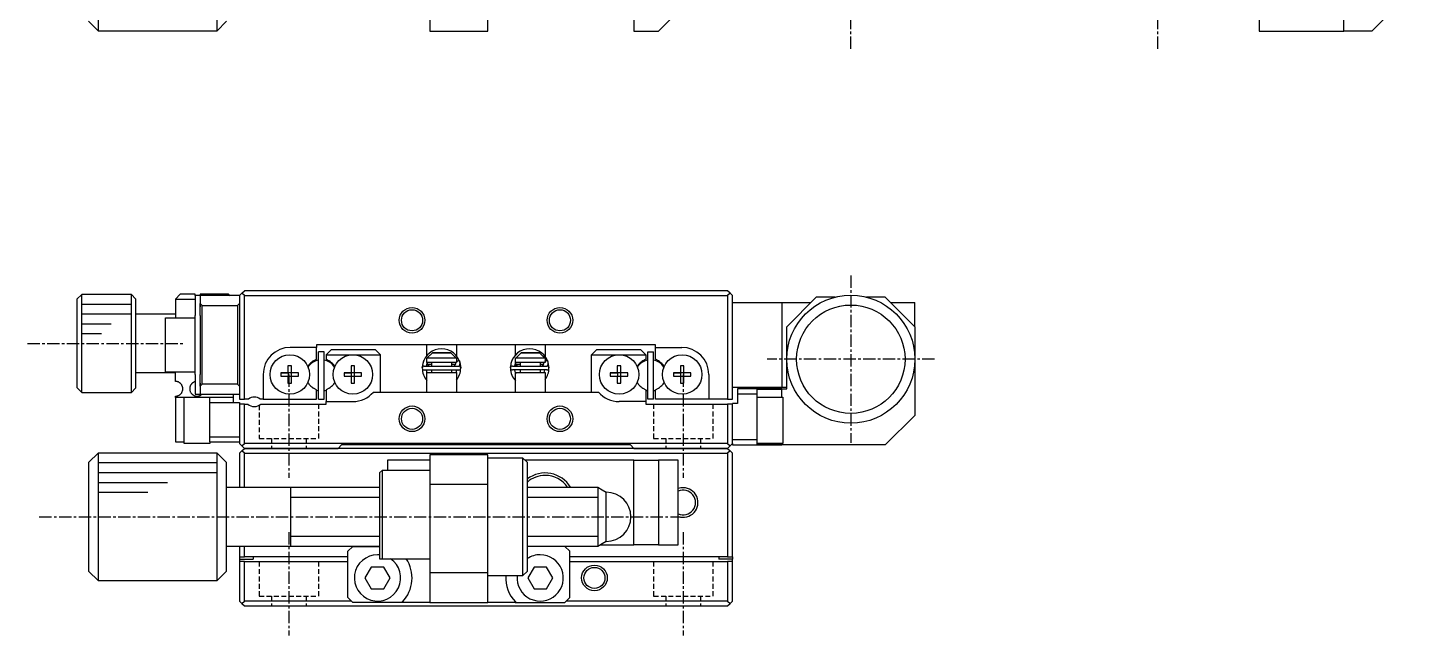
# Model space of a CAD drawing. Extents: x 10 to 365, y 10 to 229.
# Drawn here: x 225.8 to 365.1, y 44.1 to 105.9 of the extents above; entities that cross this region are included whole.
import ezdxf

# ---------------------------------------------------------------- set-up
doc = ezdxf.new("R2010")
doc.units = 0
doc.linetypes.add('CENTER', pattern=[2, 1.25, -0.25, 0.25, -0.25])
doc.linetypes.add('DASHED', pattern=[0.75, 0.5, -0.25])
doc.layers.get('0').update_dxf_attribs({"linetype": 'CONTINUOUS'})
doc.layers.add('CENTER', color=1, linetype='CENTER')

msp = doc.modelspace()

# ---------------------------------------------------------------- linework, layer by layer
at = {"color": 7, "linetype": 'CONTINUOUS'}
for p, q in [((232.97, 105.5), (232.97, 118.5)), ((244.97, 118.5), (244.97, 105.5)), ((287.27, 119), (287.27, 105.5)), ((266.57, 108.5), (266.57, 105.5)), ((272.47, 105.5), (272.47, 108.5)), ((291.77, 107.5), (289.77, 105.5)), ((350.67, 107.5), (350.67, 105.5)), ((359.27, 105.5), (359.27, 107.5)), ((365.12, 108.5), (362.12, 105.5)), ((232.97, 105.5), (231.97, 106.5)), ((245.97, 106.5), (244.97, 105.5)), ((244.97, 105.5), (232.97, 105.5)), ((266.57, 105.5), (272.47, 105.5)), ((287.27, 105.5), (289.77, 105.5)), ((350.67, 105.5), (359.27, 105.5)), ((362.12, 105.5), (359.27, 105.5)), ((231.27, 78.78), (230.77, 78.28)), ((230.77, 78.28), (230.77, 69.32)), ((231.77, 78.78), (231.27, 78.78)), ((231.27, 68.81), (231.27, 78.78)), ((231.77, 78.8), (231.77, 78.78)), ((231.77, 78.8), (236.27, 78.8)), ((236.27, 78.8), (236.27, 68.8)), ((236.27, 78.8), (236.77, 78.3)), ((236.77, 69.3), (236.77, 78.3)), ((240.77, 78.3), (241.27, 78.8)), ((240.77, 78.3), (242.77, 78.3)), ((240.77, 78.3), (240.77, 76.4)), ((242.77, 78.8), (241.27, 78.8)), ((242.77, 78.65), (242.77, 78.8)), ((243.27, 78.65), (242.77, 78.65)), ((242.77, 78.65), (242.77, 76.65)), ((246.17, 78.8), (243.27, 78.8)), ((243.27, 78.8), (243.27, 78.65)), ((247.27, 78.65), (243.27, 78.65)), ((243.27, 78.65), (243.27, 77.85)), ((246.17, 78.8), (246.32, 78.65)), ((247.52, 78.9), (247.27, 78.65)), ((247.27, 78.65), (247.27, 68.15)), ((247.52, 78.9), (247.77, 79.15)), ((247.77, 78.65), (247.52, 78.9)), ((296.77, 79.15), (247.77, 79.15)), ((247.77, 68.15), (247.77, 78.65)), ((247.77, 78.65), (296.77, 78.65)), ((297.02, 78.9), (296.77, 79.15)), ((297.02, 78.9), (296.77, 78.65)), ((296.77, 78.65), (296.77, 68.15)), ((297.27, 78.65), (297.02, 78.9)), ((297.27, 68.15), (297.27, 78.65)), ((302.77, 75.5), (305.77, 78.5)), ((307.67, 78.5), (305.77, 78.5)), ((312.77, 78.5), (310.87, 78.5)), ((312.77, 78.5), (315.77, 75.5)), ((236.77, 76.8), (240.77, 76.8)), ((242.77, 70.65), (242.77, 76.65)), ((243.47, 77.65), (243.27, 77.85)), ((243.27, 77.85), (243.27, 77.52)), ((243.27, 77.52), (243.27, 77.85)), ((243.27, 76.65), (243.27, 77.52)), ((243.27, 76.65), (243.27, 70.65)), ((243.47, 77.65), (247.07, 77.65)), ((243.47, 69.65), (243.47, 77.65)), ((247.27, 77.85), (247.07, 77.65)), ((247.07, 77.65), (247.07, 69.65)), ((297.27, 77.95), (302.27, 77.95)), ((302.27, 77.95), (302.27, 69.35)), ((302.27, 77.95), (305.22, 77.95)), ((313.32, 77.95), (315.77, 77.95)), ((315.77, 75.5), (315.77, 77.95)), ((239.77, 70.9), (239.77, 76.4)), ((239.77, 76.4), (242.77, 76.4)), ((302.77, 72.2), (302.77, 75.5)), ((315.77, 75.5), (315.77, 72.2)), ((255.07, 73.4), (252.42, 73.4)), ((255.07, 73.65), (255.07, 73.4)), ((257.27, 73.65), (255.07, 73.65)), ((255.07, 72.19), (255.07, 73.4)), ((255.27, 68.15), (255.27, 72.95)), ((255.87, 72.95), (255.27, 72.95)), ((255.87, 68.15), (255.87, 72.95)), ((256.57, 73.15), (256.07, 72.65)), ((256.07, 72.65), (258.77, 72.65)), ((256.07, 72.65), (256.07, 72.19)), ((261.07, 73.15), (256.57, 73.15)), ((289.47, 73.65), (257.27, 73.65)), ((258.77, 72.65), (261.57, 72.65)), ((261.57, 72.65), (261.07, 73.15)), ((261.57, 68.85), (261.57, 72.65)), ((266.27, 72.55), (266.27, 73.65)), ((266.27, 72.55), (266.27, 72.55)), ((266.27, 72.55), (266.27, 72.55)), ((266.85, 72.85), (266.32, 72.35)), ((268.69, 72.85), (266.85, 72.85)), ((266.85, 72.85), (268.69, 72.85)), ((269.22, 72.35), (268.69, 72.85)), ((269.27, 73.65), (269.27, 72.53)), ((275.27, 72.63), (275.27, 73.65)), ((275.85, 72.85), (275.32, 72.35)), ((277.69, 72.85), (275.85, 72.85)), ((275.85, 72.85), (277.69, 72.85)), ((278.22, 72.35), (277.69, 72.85)), ((278.27, 73.65), (278.27, 72.47)), ((278.27, 72.47), (278.27, 72.47)), ((278.27, 72.47), (278.27, 72.47)), ((283.47, 73.15), (282.97, 72.65)), ((282.97, 72.65), (285.77, 72.65)), ((282.97, 68.85), (282.97, 72.65)), ((287.97, 73.15), (283.47, 73.15)), ((285.77, 72.65), (288.47, 72.65)), ((288.47, 72.65), (287.97, 73.15)), ((288.47, 72.65), (288.47, 72.19)), ((288.67, 68.15), (288.67, 72.95)), ((288.67, 72.95), (289.27, 72.95)), ((289.27, 68.15), (289.27, 72.95)), ((289.47, 73.4), (289.47, 73.65)), ((289.47, 73.4), (292.12, 73.4)), ((289.47, 72.19), (289.47, 73.4)), ((252.55, 71.53), (252.19, 71.53)), ((252.19, 71.53), (252.19, 70.83)), ((252.55, 70.83), (252.55, 71.53)), ((254.78, 72.02), (255.07, 72.19)), ((256.07, 72.19), (256.36, 72.02)), ((258.95, 71.53), (258.59, 71.53)), ((258.59, 71.53), (258.59, 70.83)), ((258.95, 70.83), (258.95, 71.53)), ((265.81, 71.32), (265.82, 71.42)), ((265.95, 72.01), (265.97, 72.07)), ((265.97, 72.07), (265.97, 72.08)), ((266.01, 71.5), (269.51, 71.5)), ((269.51, 71.1), (266.01, 71.1)), ((266.31, 71.85), (266.22, 71.5)), ((266.22, 71.1), (266.28, 70.85)), ((266.27, 72.35), (266.32, 72.35)), ((266.27, 71.85), (266.27, 72.35)), ((269.27, 71.85), (266.27, 71.85)), ((266.32, 71.82), (266.31, 71.81)), ((266.31, 71.81), (266.31, 71.79)), ((266.31, 71.79), (266.31, 71.78)), ((266.31, 71.78), (266.32, 71.76)), ((266.32, 72.35), (269.22, 72.35)), ((266.32, 71.85), (266.32, 71.84)), ((266.32, 71.84), (266.32, 71.82)), ((266.32, 71.76), (266.32, 71.75)), ((266.32, 71.75), (266.32, 71.74)), ((266.32, 71.74), (266.32, 71.72)), ((266.32, 71.72), (266.33, 71.71)), ((266.33, 71.71), (266.33, 71.69)), ((266.33, 71.69), (266.34, 71.68)), ((266.34, 71.68), (266.34, 71.67)), ((266.34, 71.67), (266.35, 71.65)), ((266.77, 71.65), (266.35, 71.65)), ((266.35, 71.65), (266.36, 71.64)), ((266.36, 71.64), (266.37, 71.63)), ((266.37, 71.63), (266.38, 71.62)), ((266.38, 71.62), (266.39, 71.6)), ((266.39, 71.6), (266.4, 71.59)), ((266.4, 71.59), (266.41, 71.58)), ((266.41, 71.58), (266.42, 71.57)), ((266.42, 71.57), (266.43, 71.56)), ((266.43, 71.56), (266.44, 71.55)), ((266.44, 71.55), (266.45, 71.55)), ((266.45, 71.55), (266.47, 71.54)), ((266.47, 71.54), (266.48, 71.53)), ((266.48, 71.53), (266.49, 71.53)), ((266.49, 71.53), (266.51, 71.52)), ((266.51, 71.52), (266.52, 71.52)), ((266.52, 71.52), (266.53, 71.51)), ((266.53, 71.51), (266.55, 71.51)), ((266.55, 71.51), (266.56, 71.5)), ((266.56, 71.5), (266.58, 71.5)), ((266.58, 71.5), (266.59, 71.5)), ((266.59, 71.5), (266.61, 71.5)), ((266.61, 71.5), (266.61, 71.5)), ((266.77, 71.5), (266.77, 71.85)), ((266.77, 70.85), (266.77, 71.1)), ((268.77, 71.85), (268.77, 71.5)), ((269.17, 71.65), (268.77, 71.65)), ((268.77, 71.1), (268.77, 70.85)), ((268.91, 71.5), (268.92, 71.5)), ((268.92, 71.5), (268.94, 71.5)), ((268.94, 71.5), (268.95, 71.5)), ((268.95, 71.5), (268.97, 71.51)), ((268.97, 71.51), (268.98, 71.51)), ((268.98, 71.51), (269, 71.51)), ((269, 71.51), (269.01, 71.52)), ((269.01, 71.52), (269.03, 71.52)), ((269.03, 71.52), (269.04, 71.53)), ((269.04, 71.53), (269.05, 71.54)), ((269.05, 71.54), (269.06, 71.54)), ((269.06, 71.54), (269.08, 71.55)), ((269.08, 71.55), (269.09, 71.56)), ((269.09, 71.56), (269.1, 71.57)), ((269.1, 71.57), (269.11, 71.58)), ((269.11, 71.58), (269.12, 71.59)), ((269.12, 71.59), (269.13, 71.6)), ((269.13, 71.6), (269.14, 71.61)), ((269.14, 71.61), (269.15, 71.62)), ((269.15, 71.62), (269.16, 71.63)), ((269.16, 71.63), (269.17, 71.65)), ((269.17, 71.65), (269.18, 71.66)), ((269.18, 71.67), (269.19, 71.68)), ((269.18, 71.66), (269.18, 71.67)), ((269.19, 71.7), (269.2, 71.71)), ((269.19, 71.68), (269.19, 71.7)), ((269.2, 71.73), (269.21, 71.74)), ((269.2, 71.71), (269.2, 71.73)), ((269.21, 71.84), (269.21, 71.85)), ((269.21, 71.83), (269.21, 71.84)), ((269.21, 71.82), (269.21, 71.83)), ((269.21, 71.8), (269.21, 71.82)), ((269.21, 71.79), (269.21, 71.8)), ((269.21, 71.77), (269.21, 71.79)), ((269.21, 71.76), (269.21, 71.77)), ((269.21, 71.74), (269.21, 71.76)), ((269.22, 72.35), (269.27, 72.35)), ((269.25, 70.85), (269.3, 71.1)), ((269.27, 72.35), (269.27, 71.85)), ((269.32, 72.01), (269.27, 71.98)), ((269.27, 71.97), (269.28, 71.98)), ((269.28, 71.98), (269.3, 71.98)), ((269.3, 71.98), (269.31, 71.99)), ((269.31, 71.99), (269.32, 72)), ((269.55, 72.08), (269.32, 72.01)), ((269.32, 72), (269.34, 72)), ((269.34, 72), (269.35, 72.01)), ((269.35, 72.01), (269.37, 72.01)), ((269.37, 72.01), (269.38, 72.02)), ((269.38, 72.02), (269.39, 72.03)), ((269.39, 72.03), (269.41, 72.03)), ((269.41, 72.03), (269.42, 72.04)), ((269.42, 72.04), (269.44, 72.04)), ((269.44, 72.04), (269.45, 72.05)), ((269.45, 72.05), (269.46, 72.05)), ((269.46, 72.05), (269.48, 72.06)), ((269.48, 72.06), (269.49, 72.06)), ((269.49, 72.06), (269.5, 72.06)), ((269.5, 72.06), (269.51, 72.07)), ((269.51, 72.07), (269.52, 72.07)), ((269.52, 72.07), (269.53, 72.07)), ((269.53, 72.07), (269.53, 72.07)), ((269.53, 72.07), (269.54, 72.07)), ((269.54, 72.07), (269.54, 72.07)), ((269.54, 72.07), (269.55, 72.07)), ((269.56, 71.53), (269.54, 71.5)), ((269.54, 71.5), (269.54, 71.5)), ((269.55, 72.07), (269.55, 72.07)), ((269.55, 72.07), (269.56, 72.07)), ((269.56, 72.07), (269.57, 72.04)), ((269.57, 71.56), (269.56, 71.53)), ((269.57, 72.04), (269.58, 72)), ((269.58, 71.6), (269.57, 71.56)), ((269.58, 72.02), (269.71, 71.33)), ((269.58, 72), (269.59, 71.97)), ((269.59, 71.63), (269.58, 71.6)), ((269.59, 71.97), (269.6, 71.94)), ((269.6, 71.66), (269.59, 71.63)), ((269.6, 71.94), (269.6, 71.9)), ((269.6, 71.9), (269.61, 71.87)), ((269.61, 71.73), (269.6, 71.7)), ((269.6, 71.7), (269.6, 71.66)), ((269.61, 71.87), (269.61, 71.84)), ((269.61, 71.84), (269.61, 71.8)), ((269.61, 71.8), (269.61, 71.77)), ((269.61, 71.77), (269.61, 71.73)), ((274.76, 71.33), (274.76, 71.43)), ((274.89, 72.03), (274.91, 72.08)), ((274.91, 72.08), (274.94, 72.13)), ((274.95, 71.51), (278.45, 71.51)), ((278.45, 71.11), (274.95, 71.11)), ((275.25, 71.85), (275.17, 71.51)), ((275.17, 71.11), (275.23, 70.82)), ((275.27, 71.9), (275.25, 71.85)), ((275.27, 71.9), (275.26, 71.85)), ((275.26, 71.85), (275.26, 71.83)), ((275.26, 71.83), (275.26, 71.82)), ((275.26, 71.82), (275.26, 71.8)), ((275.26, 71.8), (275.26, 71.79)), ((275.26, 71.79), (275.26, 71.78)), ((275.26, 71.78), (275.26, 71.76)), ((275.26, 71.76), (275.26, 71.75)), ((275.26, 71.75), (275.27, 71.73)), ((275.27, 72.35), (275.32, 72.35)), ((275.27, 71.85), (275.27, 72.35)), ((278.27, 71.85), (275.27, 71.85)), ((275.27, 71.72), (275.27, 71.85)), ((275.27, 71.73), (275.27, 71.72)), ((275.27, 71.72), (275.27, 71.7)), ((275.27, 71.7), (275.28, 71.69)), ((275.28, 71.69), (275.29, 71.68)), ((275.29, 71.68), (275.29, 71.66)), ((275.29, 71.66), (275.3, 71.65)), ((275.77, 71.65), (275.3, 71.65)), ((275.3, 71.65), (275.31, 71.64)), ((275.31, 71.64), (275.32, 71.63)), ((275.32, 72.35), (278.22, 72.35)), ((275.32, 71.63), (275.33, 71.61)), ((275.33, 71.61), (275.34, 71.6)), ((275.34, 71.6), (275.35, 71.59)), ((275.35, 71.59), (275.36, 71.58)), ((275.36, 71.58), (275.37, 71.57)), ((275.37, 71.57), (275.38, 71.57)), ((275.38, 71.57), (275.4, 71.56)), ((275.4, 71.56), (275.41, 71.55)), ((275.41, 71.55), (275.42, 71.54)), ((275.42, 71.54), (275.43, 71.54)), ((275.43, 71.54), (275.45, 71.53)), ((275.45, 71.53), (275.46, 71.53)), ((275.46, 71.53), (275.48, 71.52)), ((275.48, 71.52), (275.49, 71.52)), ((275.49, 71.52), (275.51, 71.52)), ((275.51, 71.52), (275.52, 71.51)), ((275.52, 71.51), (275.53, 71.51)), ((275.53, 71.51), (275.55, 71.51)), ((275.55, 71.51), (275.56, 71.51)), ((275.77, 71.51), (275.77, 71.85)), ((275.77, 70.85), (275.77, 71.11)), ((277.77, 71.85), (277.77, 71.51)), ((278.11, 71.65), (277.77, 71.65)), ((277.77, 71.11), (277.77, 70.85)), ((277.85, 71.51), (277.87, 71.51)), ((277.87, 71.51), (277.88, 71.51)), ((277.88, 71.51), (277.9, 71.51)), ((277.9, 71.51), (277.91, 71.52)), ((277.91, 71.52), (277.92, 71.52)), ((277.92, 71.52), (277.94, 71.52)), ((277.94, 71.52), (277.95, 71.53)), ((277.95, 71.53), (277.97, 71.53)), ((277.97, 71.53), (277.98, 71.54)), ((277.98, 71.54), (277.99, 71.55)), ((277.99, 71.55), (278.01, 71.55)), ((278.01, 71.55), (278.02, 71.56)), ((278.02, 71.56), (278.03, 71.57)), ((278.03, 71.57), (278.04, 71.58)), ((278.04, 71.58), (278.05, 71.59)), ((278.05, 71.59), (278.07, 71.6)), ((278.07, 71.6), (278.08, 71.61)), ((278.08, 71.61), (278.09, 71.62)), ((278.09, 71.63), (278.1, 71.64)), ((278.09, 71.62), (278.09, 71.63)), ((278.1, 71.64), (278.11, 71.66)), ((278.11, 71.66), (278.12, 71.67)), ((278.12, 71.68), (278.13, 71.7)), ((278.12, 71.67), (278.12, 71.68)), ((278.13, 71.7), (278.14, 71.71)), ((278.14, 71.74), (278.15, 71.75)), ((278.14, 71.72), (278.14, 71.74)), ((278.14, 71.71), (278.14, 71.72)), ((278.15, 71.84), (278.15, 71.85)), ((278.15, 71.83), (278.15, 71.84)), ((278.15, 71.81), (278.15, 71.83)), ((278.15, 71.8), (278.15, 71.81)), ((278.15, 71.78), (278.15, 71.8)), ((278.15, 71.77), (278.15, 71.78)), ((278.15, 71.75), (278.15, 71.77)), ((278.18, 70.85), (278.24, 71.11)), ((278.22, 72.35), (278.27, 72.35)), ((278.27, 72.35), (278.27, 71.85)), ((278.49, 72.09), (278.27, 72.02)), ((278.27, 72.01), (278.28, 72.02)), ((278.28, 72.02), (278.3, 72.02)), ((278.3, 72.02), (278.31, 72.03)), ((278.31, 72.03), (278.33, 72.03)), ((278.33, 72.03), (278.34, 72.04)), ((278.34, 72.04), (278.35, 72.04)), ((278.35, 72.04), (278.37, 72.05)), ((278.37, 72.05), (278.38, 72.05)), ((278.38, 72.05), (278.39, 72.06)), ((278.39, 72.06), (278.41, 72.06)), ((278.41, 72.06), (278.42, 72.07)), ((278.42, 72.07), (278.43, 72.07)), ((278.43, 72.07), (278.44, 72.07)), ((278.44, 72.07), (278.45, 72.08)), ((278.45, 72.08), (278.46, 72.08)), ((278.46, 72.08), (278.47, 72.08)), ((278.47, 72.08), (278.48, 72.08)), ((278.48, 72.08), (278.48, 72.08)), ((278.48, 72.08), (278.49, 72.08)), ((278.49, 72.08), (278.49, 72.08)), ((278.49, 72.08), (278.49, 72.08)), ((278.49, 72.08), (278.5, 72.08)), ((278.5, 71.54), (278.49, 71.51)), ((278.49, 71.51), (278.49, 71.51)), ((278.5, 72.08), (278.51, 72.05)), ((278.51, 71.57), (278.5, 71.54)), ((278.51, 72.05), (278.52, 72.02)), ((278.52, 71.61), (278.51, 71.57)), ((278.52, 72.03), (278.65, 71.34)), ((278.52, 72.02), (278.53, 71.98)), ((278.53, 71.64), (278.52, 71.61)), ((278.53, 71.98), (278.54, 71.95)), ((278.54, 71.67), (278.53, 71.64)), ((278.54, 71.95), (278.54, 71.91)), ((278.54, 71.91), (278.55, 71.88)), ((278.55, 71.71), (278.54, 71.67)), ((278.55, 71.88), (278.55, 71.85)), ((278.55, 71.85), (278.55, 71.81)), ((278.55, 71.81), (278.55, 71.78)), ((278.55, 71.78), (278.55, 71.74)), ((278.55, 71.74), (278.55, 71.71)), ((285.95, 71.53), (285.59, 71.53)), ((285.59, 71.53), (285.59, 70.83)), ((285.95, 70.83), (285.95, 71.53)), ((288.47, 72.19), (288.18, 72.02)), ((289.76, 72.02), (289.47, 72.19)), ((292.35, 71.53), (291.99, 71.53)), ((291.99, 71.53), (291.99, 70.83)), ((292.35, 70.83), (292.35, 71.53)), ((302.77, 69.2), (302.77, 72.2)), ((315.77, 72.2), (315.77, 66.5)), ((240.77, 70.8), (236.77, 70.8)), ((242.77, 70.9), (239.77, 70.9)), ((240.77, 69.95), (240.77, 70.9)), ((240.8, 69.95), (240.77, 69.95)), ((240.84, 69.95), (240.8, 69.95)), ((240.87, 69.94), (240.84, 69.95)), ((240.91, 69.94), (240.87, 69.94)), ((240.94, 69.93), (240.91, 69.94)), ((240.96, 69.92), (240.94, 69.93)), ((240.99, 69.91), (240.96, 69.92)), ((241.02, 69.91), (240.99, 69.91)), ((241.04, 69.9), (241.02, 69.91)), ((241.07, 69.89), (241.04, 69.9)), ((241.09, 69.88), (241.07, 69.89)), ((241.12, 69.86), (241.09, 69.88)), ((241.14, 69.85), (241.12, 69.86)), ((241.16, 69.84), (241.14, 69.85)), ((241.17, 69.83), (241.16, 69.84)), ((241.2, 69.81), (241.17, 69.83)), ((241.23, 69.79), (241.2, 69.81)), ((241.25, 69.78), (241.23, 69.79)), ((241.27, 69.76), (241.25, 69.78)), ((241.29, 69.74), (241.27, 69.76)), ((241.31, 69.72), (241.29, 69.74)), ((241.33, 69.7), (241.31, 69.72)), ((241.35, 69.67), (241.33, 69.7)), ((242.39, 69.68), (242.38, 69.66)), ((242.41, 69.7), (242.39, 69.68)), ((242.43, 69.71), (242.41, 69.7)), ((242.44, 69.73), (242.43, 69.71)), ((242.47, 69.76), (242.44, 69.73)), ((242.5, 69.78), (242.47, 69.76)), ((242.52, 69.79), (242.5, 69.78)), ((242.54, 69.81), (242.52, 69.79)), ((242.56, 69.82), (242.54, 69.81)), ((242.58, 69.84), (242.56, 69.82)), ((242.6, 69.85), (242.58, 69.84)), ((242.63, 69.87), (242.6, 69.85)), ((242.65, 69.88), (242.63, 69.87)), ((242.67, 69.89), (242.65, 69.88)), ((242.69, 69.9), (242.67, 69.89)), ((242.72, 69.91), (242.69, 69.9)), ((242.74, 69.91), (242.72, 69.91)), ((242.77, 69.92), (242.74, 69.91)), ((242.77, 70.65), (242.77, 68.65)), ((243.27, 69.78), (243.27, 70.65)), ((243.27, 69.78), (243.27, 69.45)), ((243.27, 69.45), (243.27, 69.78)), ((249.67, 70.65), (249.67, 68.15)), ((251.48, 70.83), (251.48, 70.47)), ((252.19, 70.83), (251.48, 70.83)), ((251.48, 70.83), (252.19, 70.83)), ((251.48, 70.47), (252.19, 70.47)), ((252.2, 70.82), (252.19, 70.83)), ((252.2, 70.48), (252.19, 70.47)), ((252.19, 70.47), (252.19, 69.76)), ((252.19, 69.76), (252.55, 69.76)), ((252.2, 70.82), (252.2, 70.48)), ((252.54, 70.82), (252.2, 70.82)), ((252.2, 70.48), (252.54, 70.48)), ((252.54, 70.82), (252.55, 70.83)), ((252.54, 70.48), (252.54, 70.82)), ((252.54, 70.48), (252.55, 70.47)), ((253.26, 70.83), (252.55, 70.83)), ((253.26, 70.83), (252.55, 70.83)), ((252.55, 70.47), (253.26, 70.47)), ((252.55, 69.76), (252.55, 70.47)), ((253.26, 70.47), (253.26, 70.83)), ((257.88, 70.83), (257.88, 70.47)), ((258.59, 70.83), (257.88, 70.83)), ((257.88, 70.83), (258.59, 70.83)), ((257.88, 70.47), (258.59, 70.47)), ((258.6, 70.82), (258.59, 70.83)), ((258.6, 70.48), (258.59, 70.47)), ((258.59, 70.47), (258.59, 69.76)), ((258.59, 69.76), (258.95, 69.76)), ((258.6, 70.82), (258.6, 70.48)), ((258.94, 70.82), (258.6, 70.82)), ((258.6, 70.48), (258.94, 70.48)), ((258.94, 70.82), (258.95, 70.83)), ((258.94, 70.48), (258.94, 70.82)), ((258.94, 70.48), (258.95, 70.47)), ((259.66, 70.83), (258.95, 70.83)), ((259.66, 70.83), (258.95, 70.83)), ((258.95, 70.47), (259.66, 70.47)), ((258.95, 69.76), (258.95, 70.47)), ((259.66, 70.47), (259.66, 70.83)), ((266.27, 70.85), (266.77, 70.85)), ((266.27, 70.85), (269.27, 70.85)), ((266.27, 68.85), (266.27, 70.85)), ((266.77, 70.85), (268.77, 70.85)), ((266.77, 70.85), (268.77, 70.85)), ((268.77, 70.85), (269.27, 70.85)), ((269.27, 70.85), (269.27, 68.85)), ((275.23, 70.82), (275.27, 70.72)), ((275.27, 70.85), (275.77, 70.85)), ((275.27, 70.85), (278.27, 70.85)), ((275.27, 68.85), (275.27, 70.85)), ((275.77, 70.85), (277.77, 70.85)), ((275.77, 70.85), (277.77, 70.85)), ((277.77, 70.85), (278.27, 70.85)), ((278.27, 70.85), (278.27, 68.85)), ((284.88, 70.83), (284.88, 70.47)), ((285.59, 70.83), (284.88, 70.83)), ((284.88, 70.83), (285.59, 70.83)), ((284.88, 70.47), (285.59, 70.47)), ((285.6, 70.82), (285.59, 70.83)), ((285.6, 70.48), (285.59, 70.47)), ((285.59, 70.47), (285.59, 69.76)), ((285.59, 69.76), (285.95, 69.76)), ((285.6, 70.82), (285.6, 70.48)), ((285.94, 70.82), (285.6, 70.82)), ((285.6, 70.48), (285.94, 70.48)), ((285.94, 70.82), (285.95, 70.83)), ((285.94, 70.48), (285.94, 70.82)), ((285.94, 70.48), (285.95, 70.47)), ((286.66, 70.83), (285.95, 70.83)), ((286.66, 70.83), (285.95, 70.83)), ((285.95, 70.47), (286.66, 70.47)), ((285.95, 69.76), (285.95, 70.47)), ((286.66, 70.47), (286.66, 70.83)), ((291.28, 70.83), (291.28, 70.47)), ((291.99, 70.83), (291.28, 70.83)), ((291.28, 70.83), (291.99, 70.83)), ((291.28, 70.47), (291.99, 70.47)), ((292, 70.82), (291.99, 70.83)), ((292, 70.48), (291.99, 70.47)), ((291.99, 70.47), (291.99, 69.76)), ((291.99, 69.76), (292.35, 69.76)), ((292, 70.82), (292, 70.48)), ((292.34, 70.82), (292, 70.82)), ((292, 70.48), (292.34, 70.48)), ((292.34, 70.82), (292.35, 70.83)), ((292.34, 70.48), (292.34, 70.82)), ((292.34, 70.48), (292.35, 70.47)), ((293.06, 70.83), (292.35, 70.83)), ((293.06, 70.83), (292.35, 70.83)), ((292.35, 70.47), (293.06, 70.47)), ((292.35, 69.76), (292.35, 70.47)), ((293.06, 70.47), (293.06, 70.83)), ((294.87, 70.65), (294.87, 68.15)), ((230.77, 69.32), (231.27, 68.81)), ((231.27, 68.81), (231.77, 68.81)), ((231.77, 68.81), (231.77, 68.8)), ((236.27, 68.8), (231.77, 68.8)), ((236.77, 69.3), (236.27, 68.8)), ((240.77, 68.45), (240.78, 68.45)), ((240.77, 68.3), (240.77, 68.45)), ((240.77, 68.3), (240.77, 63.8)), ((241.67, 68.3), (240.77, 68.3)), ((240.78, 68.45), (240.79, 68.45)), ((240.79, 68.45), (240.81, 68.45)), ((240.81, 68.45), (240.82, 68.45)), ((240.82, 68.45), (240.83, 68.45)), ((240.83, 68.45), (240.84, 68.45)), ((240.84, 68.45), (240.85, 68.45)), ((240.85, 68.45), (240.86, 68.45)), ((240.86, 68.45), (240.88, 68.46)), ((240.88, 68.46), (240.9, 68.46)), ((240.9, 68.46), (240.92, 68.46)), ((240.92, 68.46), (240.94, 68.47)), ((240.94, 68.47), (240.96, 68.47)), ((240.96, 68.47), (240.97, 68.48)), ((240.97, 68.48), (241, 68.48)), ((241, 68.48), (241.02, 68.49)), ((241.02, 68.49), (241.05, 68.5)), ((241.05, 68.5), (241.08, 68.51)), ((241.08, 68.51), (241.1, 68.53)), ((241.1, 68.53), (241.14, 68.55)), ((241.14, 68.55), (241.18, 68.57)), ((241.18, 68.57), (241.22, 68.6)), ((241.22, 68.6), (241.26, 68.63)), ((241.26, 68.63), (241.29, 68.66)), ((241.29, 68.66), (241.32, 68.69)), ((241.32, 68.69), (241.35, 68.73)), ((241.37, 69.65), (241.35, 69.67)), ((241.35, 68.73), (241.38, 68.76)), ((241.39, 69.62), (241.37, 69.65)), ((241.38, 68.76), (241.41, 68.8)), ((241.41, 69.59), (241.39, 69.62)), ((241.42, 69.57), (241.41, 69.59)), ((241.41, 68.8), (241.43, 68.84)), ((241.44, 69.54), (241.42, 69.57)), ((241.43, 68.84), (241.45, 68.89)), ((241.45, 69.51), (241.44, 69.54)), ((241.46, 69.49), (241.45, 69.51)), ((241.45, 68.89), (241.47, 68.93)), ((241.47, 69.46), (241.46, 69.49)), ((241.48, 69.43), (241.47, 69.46)), ((241.47, 68.93), (241.49, 68.98)), ((241.49, 69.4), (241.48, 69.43)), ((241.5, 69.37), (241.49, 69.4)), ((241.49, 68.98), (241.5, 69.03)), ((241.51, 69.34), (241.5, 69.37)), ((241.5, 69.03), (241.51, 69.07)), ((241.51, 69.31), (241.51, 69.34)), ((241.52, 69.27), (241.51, 69.31)), ((241.51, 69.1), (241.52, 69.14)), ((241.51, 69.07), (241.51, 69.1)), ((241.52, 69.23), (241.52, 69.27)), ((241.52, 69.2), (241.52, 69.23)), ((241.52, 69.17), (241.52, 69.2)), ((241.52, 69.14), (241.52, 69.17)), ((241.67, 63.65), (241.67, 68.35)), ((241.67, 68.35), (244.27, 68.35)), ((242.23, 69.29), (242.22, 69.25)), ((242.22, 69.25), (242.22, 69.22)), ((242.22, 69.22), (242.22, 69.18)), ((242.22, 69.18), (242.22, 69.13)), ((242.22, 69.13), (242.23, 69.09)), ((242.24, 69.36), (242.23, 69.32)), ((242.23, 69.32), (242.23, 69.29)), ((242.23, 69.09), (242.24, 69.05)), ((242.25, 69.4), (242.24, 69.36)), ((242.24, 69.05), (242.24, 69.01)), ((242.24, 69.01), (242.26, 68.97)), ((242.26, 69.43), (242.25, 69.4)), ((242.27, 69.46), (242.26, 69.43)), ((242.26, 68.97), (242.27, 68.93)), ((242.28, 69.49), (242.27, 69.46)), ((242.27, 68.93), (242.28, 68.89)), ((242.29, 69.52), (242.28, 69.49)), ((242.28, 68.89), (242.31, 68.85)), ((242.3, 69.54), (242.29, 69.52)), ((242.32, 69.57), (242.3, 69.54)), ((242.31, 68.85), (242.33, 68.8)), ((242.34, 69.6), (242.32, 69.57)), ((242.33, 68.8), (242.36, 68.76)), ((242.36, 69.63), (242.34, 69.6)), ((242.38, 69.66), (242.36, 69.63)), ((242.36, 68.76), (242.39, 68.72)), ((242.39, 68.72), (242.42, 68.69)), ((242.42, 68.69), (242.46, 68.65)), ((242.46, 68.65), (242.5, 68.62)), ((242.5, 68.62), (242.54, 68.58)), ((242.54, 68.58), (242.57, 68.57)), ((242.57, 68.57), (242.6, 68.55)), ((242.6, 68.55), (242.63, 68.53)), ((242.63, 68.53), (242.66, 68.51)), ((242.66, 68.51), (242.68, 68.51)), ((242.68, 68.51), (242.7, 68.5)), ((242.7, 68.5), (242.72, 68.49)), ((242.72, 68.49), (242.75, 68.48)), ((242.75, 68.48), (242.77, 68.47)), ((242.77, 68.65), (243.27, 68.65)), ((242.77, 68.47), (242.79, 68.47)), ((242.79, 68.47), (242.8, 68.47)), ((242.8, 68.47), (242.82, 68.46)), ((242.82, 68.46), (242.83, 68.46)), ((242.83, 68.46), (242.84, 68.46)), ((242.84, 68.46), (242.86, 68.46)), ((242.86, 68.46), (242.87, 68.45)), ((242.87, 68.45), (242.89, 68.45)), ((242.89, 68.45), (242.9, 68.45)), ((242.9, 68.45), (242.91, 68.45)), ((242.91, 68.45), (242.92, 68.45)), ((242.92, 68.45), (242.93, 68.45)), ((242.93, 68.45), (242.95, 68.45)), ((242.95, 68.45), (242.96, 68.45)), ((242.96, 68.45), (242.97, 68.45)), ((242.97, 68.45), (242.98, 68.45)), ((242.98, 68.45), (242.99, 68.45)), ((242.99, 68.45), (243.01, 68.45)), ((243.01, 68.45), (243.02, 68.45)), ((243.02, 68.45), (243.03, 68.45)), ((243.03, 68.45), (243.05, 68.45)), ((243.05, 68.45), (243.06, 68.45)), ((243.06, 68.45), (243.07, 68.46)), ((243.07, 68.46), (243.09, 68.46)), ((243.09, 68.46), (243.11, 68.46)), ((243.11, 68.46), (243.13, 68.47)), ((243.13, 68.47), (243.15, 68.47)), ((243.15, 68.47), (243.17, 68.47)), ((243.17, 68.47), (243.18, 68.48)), ((243.18, 68.48), (243.21, 68.49)), ((243.21, 68.49), (243.23, 68.5)), ((243.23, 68.5), (243.26, 68.5)), ((243.26, 68.5), (243.28, 68.52)), ((243.27, 69.45), (243.47, 69.65)), ((243.27, 69.45), (243.27, 68.65)), ((243.27, 68.65), (247.27, 68.65)), ((243.28, 68.52), (243.31, 68.53)), ((243.31, 68.53), (243.33, 68.54)), ((243.33, 68.54), (243.36, 68.56)), ((243.36, 68.56), (243.39, 68.58)), ((243.39, 68.58), (243.43, 68.61)), ((243.43, 68.61), (243.47, 68.64)), ((247.07, 69.65), (243.47, 69.65)), ((243.47, 68.64), (243.48, 68.65)), ((244.27, 68.35), (244.27, 68.3)), ((246.67, 68.3), (244.27, 68.3)), ((244.27, 67.8), (244.27, 68.3)), ((246.67, 68.3), (246.67, 68.65)), ((246.67, 67.8), (246.67, 68.3)), ((247.07, 69.65), (247.27, 69.45)), ((255.07, 69.1), (254.78, 69.27)), ((255.07, 68.15), (255.07, 69.1)), ((256.36, 69.27), (256.07, 69.1)), ((256.07, 69.1), (256.07, 67.9)), ((260.85, 68.85), (283.69, 68.85)), ((288.18, 69.27), (288.47, 69.1)), ((288.47, 69.1), (288.47, 67.9)), ((289.47, 69.1), (289.76, 69.27)), ((289.47, 68.15), (289.47, 69.1)), ((297.27, 69.35), (302.27, 69.35)), ((299.77, 69.2), (297.77, 69.2)), ((297.77, 69.2), (297.77, 68.7)), ((297.77, 68.7), (299.77, 68.7)), ((297.77, 68.7), (297.77, 67.7)), ((299.77, 68.7), (299.77, 69.2)), ((302.27, 69.2), (299.77, 69.2)), ((299.77, 69.16), (302.27, 69.16)), ((299.77, 64), (299.77, 68.7)), ((299.77, 68.35), (302.37, 68.35)), ((302.27, 69.35), (302.77, 69.35)), ((302.27, 69.16), (302.27, 69.2)), ((302.27, 69.2), (302.77, 69.2)), ((302.27, 68.35), (302.27, 69.16)), ((302.37, 68.35), (302.37, 63.65)), ((244.27, 67.8), (246.67, 67.8)), ((244.27, 64.3), (244.27, 67.8)), ((246.67, 67.8), (247.27, 67.8)), ((247.27, 68.15), (247.77, 68.15)), ((247.27, 67.8), (247.27, 67.65)), ((247.77, 67.65), (247.27, 67.65)), ((247.27, 67.65), (247.27, 63.65)), ((248.17, 68.15), (247.77, 68.15)), ((247.77, 63.65), (247.77, 67.65)), ((247.77, 67.65), (248.11, 67.65)), ((249.67, 68.15), (249.37, 68.15)), ((249.43, 67.65), (256.07, 67.65)), ((249.67, 68.15), (255.07, 68.15)), ((255.27, 68.15), (255.87, 68.15)), ((256.07, 67.9), (258.77, 67.9)), ((256.07, 67.65), (256.07, 67.9)), ((288.47, 67.9), (285.77, 67.9)), ((288.47, 67.9), (288.47, 67.65)), ((288.47, 67.65), (296.77, 67.65)), ((289.27, 68.15), (288.67, 68.15)), ((294.87, 68.15), (289.47, 68.15)), ((296.77, 68.15), (294.87, 68.15)), ((296.77, 68.15), (297.27, 68.15)), ((296.77, 67.65), (296.77, 63.65)), ((297.27, 67.65), (296.77, 67.65)), ((297.77, 67.7), (297.27, 67.7)), ((297.27, 67.65), (297.27, 67.7)), ((297.27, 63.65), (297.27, 67.65)), ((315.77, 66.5), (312.77, 63.5)), ((247.27, 64.3), (244.27, 64.3)), ((244.27, 63.8), (244.27, 64.3)), ((240.77, 63.8), (241.67, 63.8)), ((244.27, 63.65), (241.67, 63.65)), ((244.27, 63.8), (244.27, 63.65)), ((244.27, 63.8), (247.27, 63.8)), ((247.27, 63.65), (247.52, 63.4)), ((247.52, 62.9), (247.27, 62.65)), ((247.52, 63.4), (247.77, 63.65)), ((247.77, 63.15), (247.52, 63.4)), ((247.52, 62.9), (247.77, 63.15)), ((247.77, 62.65), (247.52, 62.9)), ((296.77, 63.65), (247.77, 63.65)), ((296.77, 63.15), (247.77, 63.15)), ((247.77, 63.15), (257.27, 63.15)), ((257.62, 63.5), (257.27, 63.15)), ((286.92, 63.5), (257.62, 63.5)), ((287.27, 63.15), (286.92, 63.5)), ((287.27, 63.15), (296.77, 63.15)), ((296.77, 63.65), (297.02, 63.4)), ((297.02, 63.4), (296.77, 63.15)), ((296.77, 63.15), (297.02, 62.9)), ((297.02, 62.9), (296.77, 62.65)), ((297.02, 63.4), (297.27, 63.65)), ((297.27, 62.65), (297.02, 62.9)), ((299.77, 64), (297.27, 64)), ((297.27, 63.65), (297.27, 63.5)), ((297.27, 63.5), (299.77, 63.5)), ((299.77, 63.5), (299.77, 64)), ((302.37, 63.65), (299.77, 63.65)), ((302.27, 63.57), (299.77, 63.57)), ((299.77, 63.5), (302.27, 63.5)), ((302.27, 63.57), (302.27, 63.65)), ((302.27, 63.5), (302.27, 63.57)), ((312.77, 63.5), (302.27, 63.5)), ((231.97, 61.7), (232.97, 62.7)), ((231.97, 61.7), (231.97, 50.7)), ((232.97, 49.7), (232.97, 62.7)), ((232.97, 62.7), (244.97, 62.7)), ((244.97, 62.7), (244.97, 56.14)), ((244.97, 62.7), (245.97, 61.7)), ((245.97, 56.15), (245.97, 61.7)), ((247.27, 62.65), (247.27, 59.2)), ((247.77, 62.65), (296.77, 62.65)), ((247.77, 59.2), (247.77, 62.65)), ((262.27, 61.95), (262.27, 60.95)), ((266.57, 61.95), (262.27, 61.95)), ((272.47, 62.5), (266.57, 62.5)), ((266.57, 62.5), (266.57, 59.5)), ((272.47, 59.5), (272.47, 62.5)), ((272.47, 62.2), (275.97, 62.2)), ((275.97, 62.2), (275.97, 50.2)), ((275.97, 62.2), (276.47, 61.7)), ((287.27, 61.95), (276.22, 61.95)), ((276.47, 50.7), (276.47, 61.7)), ((287.27, 53.35), (287.27, 61.95)), ((287.27, 61.95), (289.77, 61.95)), ((289.77, 61.95), (289.77, 53.35)), ((291.77, 61.95), (289.77, 61.95)), ((291.77, 53.35), (291.77, 61.95)), ((296.77, 62.65), (296.77, 52.15)), ((297.27, 52.15), (297.27, 62.65)), ((261.47, 60.65), (261.77, 60.95)), ((261.47, 60.65), (261.47, 51.95)), ((261.77, 51.95), (261.77, 60.95)), ((261.77, 60.95), (266.57, 60.95)), ((245.97, 59.2), (252.48, 59.2)), ((252.47, 53.2), (252.47, 59.2)), ((252.47, 59.2), (261.47, 59.2)), ((266.57, 59.5), (272.47, 59.5)), ((266.57, 59.5), (266.57, 50.5)), ((272.47, 50.5), (272.47, 59.5)), ((276.47, 59.2), (283.6, 59.2)), ((283.6, 59.2), (283.6, 56.17)), ((283.6, 59.2), (284.04, 58.95)), ((284.04, 58.95), (284.47, 58.7)), ((284.47, 56.18), (284.47, 58.7)), ((244.97, 56.14), (244.97, 49.7)), ((245.97, 50.7), (245.97, 56.15)), ((283.6, 56.17), (283.6, 53.2)), ((284.47, 53.7), (284.47, 56.18)), ((252.47, 53.2), (245.97, 53.2)), ((247.27, 53.2), (247.27, 52.15)), ((247.77, 52.15), (247.77, 53.2)), ((252.48, 53.2), (252.47, 53.2)), ((261.47, 53.2), (252.47, 53.2)), ((252.47, 53.2), (252.47, 53.2)), ((258.27, 52.7), (258.77, 53.2)), ((258.77, 53.2), (261.47, 53.2)), ((276.5, 53.2), (276.47, 53.2)), ((283.6, 53.2), (276.47, 53.2)), ((280.27, 53.2), (276.5, 53.2)), ((280.27, 53.2), (280.77, 52.7)), ((284.04, 53.45), (283.6, 53.2)), ((283.86, 53.35), (287.27, 53.35)), ((284.47, 53.7), (284.04, 53.45)), ((289.77, 53.35), (287.27, 53.35)), ((289.77, 53.35), (291.77, 53.35)), ((247.27, 52.15), (247.77, 52.15)), ((247.27, 52.15), (247.27, 51.9)), ((247.27, 51.9), (248.67, 51.9)), ((247.27, 51.9), (247.27, 51.65)), ((247.27, 51.65), (247.27, 47.65)), ((247.77, 51.65), (247.27, 51.65)), ((258.27, 52.15), (247.77, 52.15)), ((247.77, 47.65), (247.77, 51.65)), ((247.77, 51.65), (258.27, 51.65)), ((248.67, 52.15), (248.67, 51.9)), ((258.27, 48), (258.27, 52.7)), ((261.47, 51.95), (261.77, 51.95)), ((261.77, 51.95), (266.57, 51.95)), ((280.77, 48), (280.77, 52.7)), ((296.77, 52.15), (280.77, 52.15)), ((280.77, 51.65), (296.77, 51.65)), ((295.87, 52.15), (295.87, 51.9)), ((297.27, 51.9), (295.87, 51.9)), ((296.77, 52.15), (297.27, 52.15)), ((296.77, 51.65), (296.77, 47.65)), ((297.27, 51.65), (296.77, 51.65)), ((297.27, 52.15), (297.27, 51.9)), ((297.27, 51.65), (297.27, 51.9)), ((297.27, 47.65), (297.27, 51.65)), ((232.97, 49.7), (231.97, 50.7)), ((245.97, 50.7), (244.97, 49.7)), ((260.64, 51.1), (260, 50)), ((261.91, 51.1), (260.64, 51.1)), ((262.54, 50), (261.91, 51.1)), ((272.47, 50.5), (266.57, 50.5)), ((266.57, 50.5), (266.57, 47.5)), ((272.47, 47.5), (272.47, 50.5)), ((275.97, 50.2), (272.47, 50.2)), ((276.47, 50.7), (275.97, 50.2)), ((277.14, 51.1), (276.5, 50)), ((278.41, 51.1), (277.14, 51.1)), ((279.04, 50), (278.41, 51.1)), ((244.97, 49.7), (232.97, 49.7)), ((260, 50), (260.64, 48.9)), ((260.64, 48.9), (261.91, 48.9)), ((261.91, 48.9), (262.54, 50)), ((276.5, 50), (277.14, 48.9)), ((277.14, 48.9), (278.41, 48.9)), ((278.41, 48.9), (279.04, 50)), ((247.27, 47.65), (247.52, 47.4)), ((247.52, 47.4), (247.77, 47.65)), ((247.52, 47.4), (247.77, 47.15)), ((258.62, 47.65), (247.77, 47.65)), ((258.77, 47.5), (258.27, 48)), ((263.82, 47.5), (258.77, 47.5)), ((263.82, 47.5), (263.79, 47.57)), ((266.57, 47.5), (263.82, 47.5)), ((266.57, 47.5), (272.47, 47.5)), ((275.22, 47.5), (272.47, 47.5)), ((275.25, 47.57), (275.22, 47.5)), ((275.22, 47.5), (280.27, 47.5)), ((280.77, 48), (280.27, 47.5)), ((296.77, 47.65), (280.42, 47.65)), ((296.77, 47.65), (297.02, 47.4)), ((296.77, 47.15), (297.02, 47.4)), ((297.02, 47.4), (297.27, 47.65)), ((247.77, 47.15), (296.77, 47.15))]:
    msp.add_line(p, q, dxfattribs=at)
at = {"color": 3, "linetype": 'CONTINUOUS'}
for p, q in [((231.27, 77.8), (236.27, 77.8)), ((231.27, 76.8), (236.27, 76.8)), ((231.27, 75.8), (234.27, 75.8)), ((231.27, 74.8), (233.27, 74.8)), ((232.97, 61.7), (244.97, 61.7)), ((232.97, 60.7), (244.97, 60.7)), ((232.97, 59.7), (239.97, 59.7)), ((232.97, 58.7), (237.97, 58.7)), ((252.47, 58.2), (261.47, 58.2)), ((276.47, 58.2), (283.6, 58.2)), ((261.47, 54.2), (252.47, 54.2)), ((283.6, 54.2), (276.47, 54.2))]:
    msp.add_line(p, q, dxfattribs=at)
at = {"color": 3, "linetype": 'DASHED'}
for p, q in [((249.27, 67.53), (249.27, 64.15)), ((255.27, 67.65), (255.27, 64.15)), ((289.27, 67.65), (289.27, 64.15)), ((295.27, 67.65), (295.27, 64.15)), ((249.27, 64.15), (255.27, 64.15)), ((250.52, 64.15), (250.52, 63.15)), ((254.02, 64.15), (254.02, 63.15)), ((289.27, 64.15), (295.27, 64.15)), ((290.52, 64.15), (290.52, 63.15)), ((294.02, 64.15), (294.02, 63.15)), ((249.27, 51.65), (249.27, 48.15)), ((255.27, 51.65), (255.27, 48.15)), ((289.27, 51.65), (289.27, 48.15)), ((295.27, 51.65), (295.27, 48.15)), ((249.27, 48.15), (255.27, 48.15)), ((250.52, 48.15), (250.52, 47.15)), ((254.02, 48.15), (254.02, 47.15)), ((289.27, 48.15), (295.27, 48.15)), ((290.52, 48.15), (290.52, 47.15)), ((294.02, 48.15), (294.02, 47.15))]:
    msp.add_line(p, q, dxfattribs=at)
at = {"color": 7, "linetype": 'CONTINUOUS'}
for centre, radius in [((309.27, 72.2), 6.5), ((264.77, 76.15), 1.07), ((279.77, 76.15), 1.07), ((309.27, 72.2), 5.5), ((252.37, 70.65), 2), ((258.77, 70.65), 2), ((285.77, 70.65), 2), ((292.17, 70.65), 2), ((264.77, 66.15), 1.07), ((279.77, 66.15), 1.07), ((283.27, 50), 1.07)]:
    msp.add_circle(centre, radius, dxfattribs=at)
at = {"color": 3, "linetype": 'CONTINUOUS'}
for centre in [(264.77, 76.15), (279.77, 76.15), (264.77, 66.15), (279.77, 66.15), (283.27, 50)]:
    msp.add_circle(centre, 1.3, dxfattribs=at)
at = {"color": 7, "linetype": 'CONTINUOUS'}
for centre, radius, start, end in [((252.42, 70.65), 2.75, 90, 180), ((267.76, 71.3), 1.95, 23.1806, 176.381), ((276.7, 71.31), 1.95, 23.1806, 176.381), ((292.12, 70.65), 2.75, 0, 90), ((255.69, 70.53), 1.75, 134.9956, 148.1135), ((255.57, 70.55), 1.59, 100.8931, 147.8407), ((255.57, 70.65), 1.59, 120, 135), ((255.57, 70.55), 1.59, 32.1594, 79.107), ((255.57, 70.65), 1.59, 45, 60), ((255.46, 70.53), 1.75, 31.8865, 45.0044), ((266.01, 71.3), 0.2, 90, 270), ((267.76, 71.3), 1.95, 180.8131, 220.0426), ((267.76, 71.3), 1.95, 320.7633, 359.2468), ((269.51, 71.3), 0.2, 270, 90), ((274.95, 71.31), 0.2, 90, 270), ((276.7, 71.31), 1.95, 180.8152, 222.6196), ((276.7, 71.31), 1.96, 323.5597, 359.2366), ((278.45, 71.31), 0.2, 270, 90), ((289.09, 70.53), 1.75, 134.9956, 148.1135), ((288.97, 70.55), 1.59, 100.893, 147.8406), ((288.97, 70.65), 1.59, 120, 135), ((288.97, 70.55), 1.59, 32.1593, 79.1069), ((288.97, 70.65), 1.59, 45, 60), ((288.86, 70.53), 1.75, 31.8865, 45.0044), ((255.69, 70.76), 1.75, 211.8865, 225.0044), ((255.46, 70.76), 1.75, 314.9956, 328.1135), ((289.09, 70.76), 1.75, 211.8865, 225.0044), ((288.86, 70.76), 1.75, 314.9956, 328.1135), ((248.77, 67.35), 1, 53.1301, 126.8699), ((255.57, 70.65), 1.59, 225, 240), ((255.57, 70.55), 1.59, 251.6415, 259.1069), ((255.57, 70.55), 1.59, 280.893, 288.3584), ((255.57, 70.65), 1.59, 300, 315), ((258.77, 70.65), 2.75, 270, 319.1148), ((285.77, 70.65), 2.75, 220.8852, 270), ((288.97, 70.65), 1.59, 225, 240), ((288.97, 70.55), 1.59, 251.6416, 259.107), ((288.97, 70.55), 1.59, 280.8931, 288.3585), ((288.97, 70.65), 1.59, 300, 315), ((248.77, 68.4), 1, 228.5904, 311.4096), ((278.27, 57.65), 3, 31.1089, 126.8699), ((278.27, 57.65), 2.75, 90, 130.8852), ((278.27, 57.65), 2.75, 34.3077, 90), ((284.47, 56.2), 2.5, 270, 90), ((292.27, 57.65), 1.25, 246.4218, 113.5782), ((261.27, 50), 2.35, 90, 56.0769), ((261.27, 50), 2.35, 85.1179, 90), ((261.27, 50), 3.5, 316.011, 33.8584), ((277.77, 50), 2.35, 175.1179, 90), ((277.77, 50), 2.35, 90, 123.5862), ((277.77, 50), 3.5, 176.7242, 223.989)]:
    msp.add_arc(centre, radius, start, end, dxfattribs=at)
at = {"color": 3, "linetype": 'CONTINUOUS'}
for start, end in [(250.5288, 90), (90, 109.4712)]:
    msp.add_arc((292.27, 57.65), 1.5, start, end, dxfattribs=at)
at = {"layer": 'CENTER', "color": 1, "linetype": 'CENTER'}
for p, q in [((309.27, 103.7), (309.27, 168.7)), ((340.42, 103.7), (340.42, 168.7)), ((309.27, 80.7), (309.27, 63.7)), ((225.77, 73.8), (241.77, 73.8)), ((317.77, 72.2), (300.77, 72.2)), ((252.27, 70.65), (252.27, 60.15)), ((292.27, 70.65), (292.27, 60.15)), ((226.97, 56.2), (291.97, 56.2)), ((252.27, 54.65), (252.27, 44.15)), ((292.27, 54.65), (292.27, 44.15))]:
    msp.add_line(p, q, dxfattribs=at)

doc.saveas('drawing.dxf')
